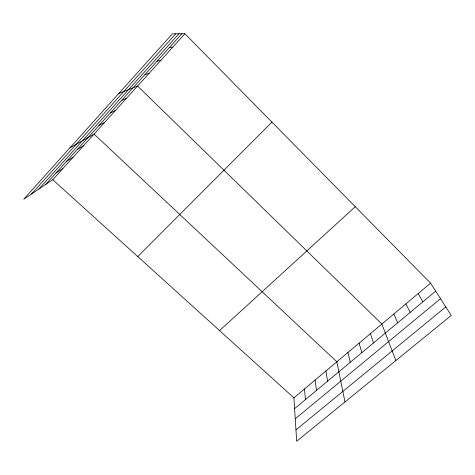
<?xml version="1.0" encoding="UTF-8"?>
<svg xmlns="http://www.w3.org/2000/svg" width="475" height="475" viewBox="0 0 475 475"><rect width="100%" height="100%" fill="white"/><g stroke="black" fill="none" stroke-linecap="round" stroke-linejoin="round"><path stroke-width="0.71" d="M31.421 194.043L175.738 33.808M38.837 189.056L178.938 33.79M45.612 184.502L181.848 33.773M52.767 179.692L184.906 33.755L430.576 283.171L451.25 315.442L296.691 441.245L293.9 397.836L52.767 179.692L23.75 199.203L172.407 33.826L184.906 33.755M137.762 256.583L271.943 122.123M219.569 330.588L355.258 206.702M293.9 397.836L430.576 283.171M294.595 408.642L435.688 291.145M295.248 418.808L440.515 298.686M295.961 429.875L445.799 306.933M56.026 172.977L62.89 168.506M66.577 161.304L73.15 157.178M77.271 149.471L83.535 145.706M69.855 147.915L94.062 134.081L336.852 361.802L344.963 401.957M99.097 125.329L104.726 122.307M110.23 113.008L115.532 110.372M121.517 100.522L126.475 98.283M118.774 93.486L137.572 86.028L381.864 324.033L395.847 360.531M144.923 74.628L149.156 73.233M157.053 61.21L160.906 60.26M169.361 47.589L172.823 47.102M418.166 293.58L422.851 301.833M405.917 303.858L410.18 312.384M393.817 314.011L397.676 322.798M370.411 333.646L373.498 342.932M359.088 343.146L361.813 352.664M347.902 352.527L350.271 362.277M325.921 370.969L327.596 381.158M315.127 380.03L316.463 390.426M304.451 388.983L305.467 399.588"/></g></svg>
